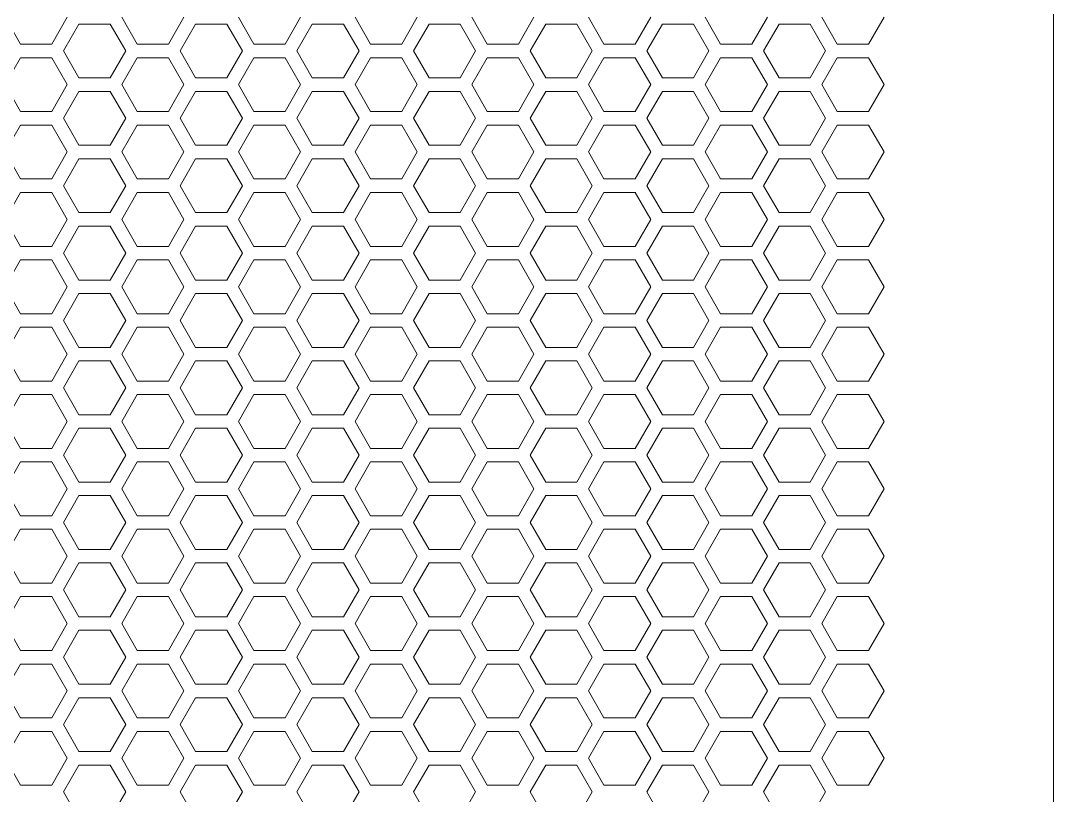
# Model space of a CAD drawing. Header units: millimetres. Extents: x 0 to 40, y -18 to 120.
# Drawn here: x 20.43 to 40, y 60.03 to 74.71 of the extents above; entities that cross this region are included whole.
import ezdxf

# ---------------------------------------------------------------- set-up
doc = ezdxf.new("R2010")
doc.units = ezdxf.units.MM

msp = doc.modelspace()

# ---------------------------------------------------------------- linework, layer by layer
at = {"lineweight": 5}
msp.add_line((40, 45.182), (40, 117.445), dxfattribs=at)
at = {"color": 0, "lineweight": 5}
for p, q in [((20.134, 74.771), (20.429, 74.26)), ((21.018, 74.26), (21.313, 74.771)), ((22.345, 74.771), (22.64, 74.26)), ((23.229, 74.26), (23.524, 74.771)), ((24.556, 74.771), (24.851, 74.26)), ((25.441, 74.26), (25.735, 74.771)), ((26.767, 74.771), (27.062, 74.26)), ((27.652, 74.26), (27.946, 74.771)), ((28.978, 74.771), (29.273, 74.26)), ((29.863, 74.26), (30.157, 74.771)), ((31.189, 74.771), (31.484, 74.26)), ((32.074, 74.26), (32.369, 74.771)), ((33.4, 74.771), (33.695, 74.26)), ((34.285, 74.26), (34.58, 74.771)), ((35.611, 74.771), (35.906, 74.26)), ((36.496, 74.26), (36.791, 74.771)), ((21.534, 74.643), (21.24, 74.132)), ((22.124, 74.643), (21.534, 74.643)), ((22.419, 74.132), (22.124, 74.643)), ((23.745, 74.643), (23.451, 74.132)), ((24.335, 74.643), (23.745, 74.643)), ((24.63, 74.132), (24.335, 74.643)), ((25.956, 74.643), (25.662, 74.132)), ((26.546, 74.643), (25.956, 74.643)), ((26.841, 74.132), (26.546, 74.643)), ((28.168, 74.643), (27.873, 74.132)), ((28.757, 74.643), (28.168, 74.643)), ((29.052, 74.132), (28.757, 74.643)), ((30.379, 74.643), (30.084, 74.132)), ((30.968, 74.643), (30.379, 74.643)), ((31.263, 74.132), (30.968, 74.643)), ((32.59, 74.643), (32.295, 74.132)), ((33.179, 74.643), (32.59, 74.643)), ((33.474, 74.132), (33.179, 74.643)), ((34.801, 74.643), (34.506, 74.132)), ((35.39, 74.643), (34.801, 74.643)), ((35.685, 74.132), (35.39, 74.643)), ((20.429, 74.26), (21.018, 74.26)), ((22.64, 74.26), (23.229, 74.26)), ((24.851, 74.26), (25.441, 74.26)), ((27.062, 74.26), (27.652, 74.26)), ((29.273, 74.26), (29.863, 74.26)), ((31.484, 74.26), (32.074, 74.26)), ((33.695, 74.26), (34.285, 74.26)), ((35.906, 74.26), (36.496, 74.26)), ((20.429, 74.005), (20.134, 73.494)), ((21.018, 74.005), (20.429, 74.005)), ((21.313, 73.494), (21.018, 74.005)), ((21.24, 74.132), (21.534, 73.622)), ((22.124, 73.622), (22.419, 74.132)), ((22.64, 74.005), (22.345, 73.494)), ((23.229, 74.005), (22.64, 74.005)), ((23.524, 73.494), (23.229, 74.005)), ((23.451, 74.132), (23.745, 73.622)), ((24.335, 73.622), (24.63, 74.132)), ((24.851, 74.005), (24.556, 73.494)), ((25.441, 74.005), (24.851, 74.005)), ((25.735, 73.494), (25.441, 74.005)), ((25.662, 74.132), (25.956, 73.622)), ((26.546, 73.622), (26.841, 74.132)), ((27.062, 74.005), (26.767, 73.494)), ((27.652, 74.005), (27.062, 74.005)), ((27.946, 73.494), (27.652, 74.005)), ((27.873, 74.132), (28.168, 73.622)), ((28.757, 73.622), (29.052, 74.132)), ((29.273, 74.005), (28.978, 73.494)), ((29.863, 74.005), (29.273, 74.005)), ((30.157, 73.494), (29.863, 74.005)), ((30.084, 74.132), (30.379, 73.622)), ((30.968, 73.622), (31.263, 74.132)), ((31.484, 74.005), (31.189, 73.494)), ((32.074, 74.005), (31.484, 74.005)), ((32.369, 73.494), (32.074, 74.005)), ((32.295, 74.132), (32.59, 73.622)), ((33.179, 73.622), (33.474, 74.132)), ((33.695, 74.005), (33.4, 73.494)), ((34.285, 74.005), (33.695, 74.005)), ((34.58, 73.494), (34.285, 74.005)), ((34.506, 74.132), (34.801, 73.622)), ((35.39, 73.622), (35.685, 74.132)), ((35.906, 74.005), (35.611, 73.494)), ((36.496, 74.005), (35.906, 74.005)), ((36.791, 73.494), (36.496, 74.005)), ((21.534, 73.622), (22.124, 73.622)), ((23.745, 73.622), (24.335, 73.622)), ((25.956, 73.622), (26.546, 73.622)), ((28.168, 73.622), (28.757, 73.622)), ((30.379, 73.622), (30.968, 73.622)), ((32.59, 73.622), (33.179, 73.622)), ((34.801, 73.622), (35.39, 73.622)), ((20.134, 73.494), (20.429, 72.983)), ((21.018, 72.983), (21.313, 73.494)), ((22.345, 73.494), (22.64, 72.983)), ((23.229, 72.983), (23.524, 73.494)), ((24.556, 73.494), (24.851, 72.983)), ((25.441, 72.983), (25.735, 73.494)), ((26.767, 73.494), (27.062, 72.983)), ((27.652, 72.983), (27.946, 73.494)), ((28.978, 73.494), (29.273, 72.983)), ((29.863, 72.983), (30.157, 73.494)), ((31.189, 73.494), (31.484, 72.983)), ((32.074, 72.983), (32.369, 73.494)), ((33.4, 73.494), (33.695, 72.983)), ((34.285, 72.983), (34.58, 73.494)), ((35.611, 73.494), (35.906, 72.983)), ((36.496, 72.983), (36.791, 73.494)), ((21.534, 73.366), (21.24, 72.856)), ((22.124, 73.366), (21.534, 73.366)), ((22.419, 72.856), (22.124, 73.366)), ((23.745, 73.366), (23.451, 72.856)), ((24.335, 73.366), (23.745, 73.366)), ((24.63, 72.856), (24.335, 73.366)), ((25.956, 73.366), (25.662, 72.856)), ((26.546, 73.366), (25.956, 73.366)), ((26.841, 72.856), (26.546, 73.366)), ((28.168, 73.366), (27.873, 72.856)), ((28.757, 73.366), (28.168, 73.366)), ((29.052, 72.856), (28.757, 73.366)), ((30.379, 73.366), (30.084, 72.856)), ((30.968, 73.366), (30.379, 73.366)), ((31.263, 72.856), (30.968, 73.366)), ((32.59, 73.366), (32.295, 72.856)), ((33.179, 73.366), (32.59, 73.366)), ((33.474, 72.856), (33.179, 73.366)), ((34.801, 73.366), (34.506, 72.856)), ((35.39, 73.366), (34.801, 73.366)), ((35.685, 72.856), (35.39, 73.366)), ((20.429, 72.983), (21.018, 72.983)), ((21.24, 72.856), (21.534, 72.345)), ((22.124, 72.345), (22.419, 72.856)), ((22.64, 72.983), (23.229, 72.983)), ((23.451, 72.856), (23.745, 72.345)), ((24.335, 72.345), (24.63, 72.856)), ((24.851, 72.983), (25.441, 72.983)), ((25.662, 72.856), (25.956, 72.345)), ((26.546, 72.345), (26.841, 72.856)), ((27.062, 72.983), (27.652, 72.983)), ((27.873, 72.856), (28.168, 72.345)), ((28.757, 72.345), (29.052, 72.856)), ((29.273, 72.983), (29.863, 72.983)), ((30.084, 72.856), (30.379, 72.345)), ((30.968, 72.345), (31.263, 72.856)), ((31.484, 72.983), (32.074, 72.983)), ((32.295, 72.856), (32.59, 72.345)), ((33.179, 72.345), (33.474, 72.856)), ((33.695, 72.983), (34.285, 72.983)), ((34.506, 72.856), (34.801, 72.345)), ((35.39, 72.345), (35.685, 72.856)), ((35.906, 72.983), (36.496, 72.983)), ((20.429, 72.728), (20.134, 72.218)), ((21.018, 72.728), (20.429, 72.728)), ((21.313, 72.218), (21.018, 72.728)), ((22.64, 72.728), (22.345, 72.218)), ((23.229, 72.728), (22.64, 72.728)), ((23.524, 72.218), (23.229, 72.728)), ((24.851, 72.728), (24.556, 72.218)), ((25.441, 72.728), (24.851, 72.728)), ((25.735, 72.218), (25.441, 72.728)), ((27.062, 72.728), (26.767, 72.218)), ((27.652, 72.728), (27.062, 72.728)), ((27.946, 72.218), (27.652, 72.728)), ((29.273, 72.728), (28.978, 72.218)), ((29.863, 72.728), (29.273, 72.728)), ((30.157, 72.218), (29.863, 72.728)), ((31.484, 72.728), (31.189, 72.218)), ((32.074, 72.728), (31.484, 72.728)), ((32.369, 72.218), (32.074, 72.728)), ((33.695, 72.728), (33.4, 72.218)), ((34.285, 72.728), (33.695, 72.728)), ((34.58, 72.218), (34.285, 72.728)), ((35.906, 72.728), (35.611, 72.218)), ((36.496, 72.728), (35.906, 72.728)), ((36.791, 72.218), (36.496, 72.728)), ((21.534, 72.345), (22.124, 72.345)), ((23.745, 72.345), (24.335, 72.345)), ((25.956, 72.345), (26.546, 72.345)), ((28.168, 72.345), (28.757, 72.345)), ((30.379, 72.345), (30.968, 72.345)), ((32.59, 72.345), (33.179, 72.345)), ((34.801, 72.345), (35.39, 72.345)), ((20.134, 72.218), (20.429, 71.707)), ((21.018, 71.707), (21.313, 72.218)), ((21.534, 72.09), (21.24, 71.579)), ((22.124, 72.09), (21.534, 72.09)), ((22.419, 71.579), (22.124, 72.09)), ((22.345, 72.218), (22.64, 71.707)), ((23.229, 71.707), (23.524, 72.218)), ((23.745, 72.09), (23.451, 71.579)), ((24.335, 72.09), (23.745, 72.09)), ((24.63, 71.579), (24.335, 72.09)), ((24.556, 72.218), (24.851, 71.707)), ((25.441, 71.707), (25.735, 72.218)), ((25.956, 72.09), (25.662, 71.579)), ((26.546, 72.09), (25.956, 72.09)), ((26.841, 71.579), (26.546, 72.09)), ((26.767, 72.218), (27.062, 71.707)), ((27.652, 71.707), (27.946, 72.218)), ((28.168, 72.09), (27.873, 71.579)), ((28.757, 72.09), (28.168, 72.09)), ((29.052, 71.579), (28.757, 72.09)), ((28.978, 72.218), (29.273, 71.707)), ((29.863, 71.707), (30.157, 72.218)), ((30.379, 72.09), (30.084, 71.579)), ((30.968, 72.09), (30.379, 72.09)), ((31.263, 71.579), (30.968, 72.09)), ((31.189, 72.218), (31.484, 71.707)), ((32.074, 71.707), (32.369, 72.218)), ((32.59, 72.09), (32.295, 71.579)), ((33.179, 72.09), (32.59, 72.09)), ((33.474, 71.579), (33.179, 72.09)), ((33.4, 72.218), (33.695, 71.707)), ((34.285, 71.707), (34.58, 72.218)), ((34.801, 72.09), (34.506, 71.579)), ((35.39, 72.09), (34.801, 72.09)), ((35.685, 71.579), (35.39, 72.09)), ((35.611, 72.218), (35.906, 71.707)), ((36.496, 71.707), (36.791, 72.218)), ((20.429, 71.707), (21.018, 71.707)), ((22.64, 71.707), (23.229, 71.707)), ((24.851, 71.707), (25.441, 71.707)), ((27.062, 71.707), (27.652, 71.707)), ((29.273, 71.707), (29.863, 71.707)), ((31.484, 71.707), (32.074, 71.707)), ((33.695, 71.707), (34.285, 71.707)), ((35.906, 71.707), (36.496, 71.707)), ((20.429, 71.452), (20.134, 70.941)), ((21.018, 71.452), (20.429, 71.452)), ((21.313, 70.941), (21.018, 71.452)), ((21.24, 71.579), (21.534, 71.069)), ((22.124, 71.069), (22.419, 71.579)), ((22.64, 71.452), (22.345, 70.941)), ((23.229, 71.452), (22.64, 71.452)), ((23.524, 70.941), (23.229, 71.452)), ((23.451, 71.579), (23.745, 71.069)), ((24.335, 71.069), (24.63, 71.579)), ((24.851, 71.452), (24.556, 70.941)), ((25.441, 71.452), (24.851, 71.452)), ((25.735, 70.941), (25.441, 71.452)), ((25.662, 71.579), (25.956, 71.069)), ((26.546, 71.069), (26.841, 71.579)), ((27.062, 71.452), (26.767, 70.941)), ((27.652, 71.452), (27.062, 71.452)), ((27.946, 70.941), (27.652, 71.452)), ((27.873, 71.579), (28.168, 71.069)), ((28.757, 71.069), (29.052, 71.579)), ((29.273, 71.452), (28.978, 70.941)), ((29.863, 71.452), (29.273, 71.452)), ((30.157, 70.941), (29.863, 71.452)), ((30.084, 71.579), (30.379, 71.069)), ((30.968, 71.069), (31.263, 71.579)), ((31.484, 71.452), (31.189, 70.941)), ((32.074, 71.452), (31.484, 71.452)), ((32.369, 70.941), (32.074, 71.452)), ((32.295, 71.579), (32.59, 71.069)), ((33.179, 71.069), (33.474, 71.579)), ((33.695, 71.452), (33.4, 70.941)), ((34.285, 71.452), (33.695, 71.452)), ((34.58, 70.941), (34.285, 71.452)), ((34.506, 71.579), (34.801, 71.069)), ((35.39, 71.069), (35.685, 71.579)), ((35.906, 71.452), (35.611, 70.941)), ((36.496, 71.452), (35.906, 71.452)), ((36.791, 70.941), (36.496, 71.452)), ((21.534, 71.069), (22.124, 71.069)), ((23.745, 71.069), (24.335, 71.069)), ((25.956, 71.069), (26.546, 71.069)), ((28.168, 71.069), (28.757, 71.069)), ((30.379, 71.069), (30.968, 71.069)), ((32.59, 71.069), (33.179, 71.069)), ((34.801, 71.069), (35.39, 71.069)), ((20.134, 70.941), (20.429, 70.43)), ((21.018, 70.43), (21.313, 70.941)), ((22.345, 70.941), (22.64, 70.43)), ((23.229, 70.43), (23.524, 70.941)), ((24.556, 70.941), (24.851, 70.43)), ((25.441, 70.43), (25.735, 70.941)), ((26.767, 70.941), (27.062, 70.43)), ((27.652, 70.43), (27.946, 70.941)), ((28.978, 70.941), (29.273, 70.43)), ((29.863, 70.43), (30.157, 70.941)), ((31.189, 70.941), (31.484, 70.43)), ((32.074, 70.43), (32.369, 70.941)), ((33.4, 70.941), (33.695, 70.43)), ((34.285, 70.43), (34.58, 70.941)), ((35.611, 70.941), (35.906, 70.43)), ((36.496, 70.43), (36.791, 70.941)), ((21.534, 70.813), (21.24, 70.303)), ((22.124, 70.813), (21.534, 70.813)), ((22.419, 70.303), (22.124, 70.813)), ((23.745, 70.813), (23.451, 70.303)), ((24.335, 70.813), (23.745, 70.813)), ((24.63, 70.303), (24.335, 70.813)), ((25.956, 70.813), (25.662, 70.303)), ((26.546, 70.813), (25.956, 70.813)), ((26.841, 70.303), (26.546, 70.813)), ((28.168, 70.813), (27.873, 70.303)), ((28.757, 70.813), (28.168, 70.813)), ((29.052, 70.303), (28.757, 70.813)), ((30.379, 70.813), (30.084, 70.303)), ((30.968, 70.813), (30.379, 70.813)), ((31.263, 70.303), (30.968, 70.813)), ((32.59, 70.813), (32.295, 70.303)), ((33.179, 70.813), (32.59, 70.813)), ((33.474, 70.303), (33.179, 70.813)), ((34.801, 70.813), (34.506, 70.303)), ((35.39, 70.813), (34.801, 70.813)), ((35.685, 70.303), (35.39, 70.813)), ((20.429, 70.43), (21.018, 70.43)), ((21.24, 70.303), (21.534, 69.792)), ((22.124, 69.792), (22.419, 70.303)), ((22.64, 70.43), (23.229, 70.43)), ((23.451, 70.303), (23.745, 69.792)), ((24.335, 69.792), (24.63, 70.303)), ((24.851, 70.43), (25.441, 70.43)), ((25.662, 70.303), (25.956, 69.792)), ((26.546, 69.792), (26.841, 70.303)), ((27.062, 70.43), (27.652, 70.43)), ((27.873, 70.303), (28.168, 69.792)), ((28.757, 69.792), (29.052, 70.303)), ((29.273, 70.43), (29.863, 70.43)), ((30.084, 70.303), (30.379, 69.792)), ((30.968, 69.792), (31.263, 70.303)), ((31.484, 70.43), (32.074, 70.43)), ((32.295, 70.303), (32.59, 69.792)), ((33.179, 69.792), (33.474, 70.303)), ((33.695, 70.43), (34.285, 70.43)), ((34.506, 70.303), (34.801, 69.792)), ((35.39, 69.792), (35.685, 70.303)), ((35.906, 70.43), (36.496, 70.43)), ((20.429, 70.175), (20.134, 69.664)), ((21.018, 70.175), (20.429, 70.175)), ((21.313, 69.664), (21.018, 70.175)), ((22.64, 70.175), (22.345, 69.664)), ((23.229, 70.175), (22.64, 70.175)), ((23.524, 69.664), (23.229, 70.175)), ((24.851, 70.175), (24.556, 69.664)), ((25.441, 70.175), (24.851, 70.175)), ((25.735, 69.664), (25.441, 70.175)), ((27.062, 70.175), (26.767, 69.664)), ((27.652, 70.175), (27.062, 70.175)), ((27.946, 69.664), (27.652, 70.175)), ((29.273, 70.175), (28.978, 69.664)), ((29.863, 70.175), (29.273, 70.175)), ((30.157, 69.664), (29.863, 70.175)), ((31.484, 70.175), (31.189, 69.664)), ((32.074, 70.175), (31.484, 70.175)), ((32.369, 69.664), (32.074, 70.175)), ((33.695, 70.175), (33.4, 69.664)), ((34.285, 70.175), (33.695, 70.175)), ((34.58, 69.664), (34.285, 70.175)), ((35.906, 70.175), (35.611, 69.664)), ((36.496, 70.175), (35.906, 70.175)), ((36.791, 69.664), (36.496, 70.175)), ((21.534, 69.792), (22.124, 69.792)), ((23.745, 69.792), (24.335, 69.792)), ((25.956, 69.792), (26.546, 69.792)), ((28.168, 69.792), (28.757, 69.792)), ((30.379, 69.792), (30.968, 69.792)), ((32.59, 69.792), (33.179, 69.792)), ((34.801, 69.792), (35.39, 69.792)), ((20.134, 69.664), (20.429, 69.154)), ((21.018, 69.154), (21.313, 69.664)), ((21.534, 69.537), (21.24, 69.026)), ((22.124, 69.537), (21.534, 69.537)), ((22.419, 69.026), (22.124, 69.537)), ((22.345, 69.664), (22.64, 69.154)), ((23.229, 69.154), (23.524, 69.664)), ((23.745, 69.537), (23.451, 69.026)), ((24.335, 69.537), (23.745, 69.537)), ((24.63, 69.026), (24.335, 69.537)), ((24.556, 69.664), (24.851, 69.154)), ((25.441, 69.154), (25.735, 69.664)), ((25.956, 69.537), (25.662, 69.026)), ((26.546, 69.537), (25.956, 69.537)), ((26.841, 69.026), (26.546, 69.537)), ((26.767, 69.664), (27.062, 69.154)), ((27.652, 69.154), (27.946, 69.664)), ((28.168, 69.537), (27.873, 69.026)), ((28.757, 69.537), (28.168, 69.537)), ((29.052, 69.026), (28.757, 69.537)), ((28.978, 69.664), (29.273, 69.154)), ((29.863, 69.154), (30.157, 69.664)), ((30.379, 69.537), (30.084, 69.026)), ((30.968, 69.537), (30.379, 69.537)), ((31.263, 69.026), (30.968, 69.537)), ((31.189, 69.664), (31.484, 69.154)), ((32.074, 69.154), (32.369, 69.664)), ((32.59, 69.537), (32.295, 69.026)), ((33.179, 69.537), (32.59, 69.537)), ((33.474, 69.026), (33.179, 69.537)), ((33.4, 69.664), (33.695, 69.154)), ((34.285, 69.154), (34.58, 69.664)), ((34.801, 69.537), (34.506, 69.026)), ((35.39, 69.537), (34.801, 69.537)), ((35.685, 69.026), (35.39, 69.537)), ((35.611, 69.664), (35.906, 69.154)), ((36.496, 69.154), (36.791, 69.664)), ((20.429, 69.154), (21.018, 69.154)), ((22.64, 69.154), (23.229, 69.154)), ((24.851, 69.154), (25.441, 69.154)), ((27.062, 69.154), (27.652, 69.154)), ((29.273, 69.154), (29.863, 69.154)), ((31.484, 69.154), (32.074, 69.154)), ((33.695, 69.154), (34.285, 69.154)), ((35.906, 69.154), (36.496, 69.154)), ((20.429, 68.898), (20.134, 68.388)), ((21.018, 68.898), (20.429, 68.898)), ((21.313, 68.388), (21.018, 68.898)), ((21.24, 69.026), (21.534, 68.515)), ((22.124, 68.515), (22.419, 69.026)), ((22.64, 68.898), (22.345, 68.388)), ((23.229, 68.898), (22.64, 68.898)), ((23.524, 68.388), (23.229, 68.898)), ((23.451, 69.026), (23.745, 68.515)), ((24.335, 68.515), (24.63, 69.026)), ((24.851, 68.898), (24.556, 68.388)), ((25.441, 68.898), (24.851, 68.898)), ((25.735, 68.388), (25.441, 68.898)), ((25.662, 69.026), (25.956, 68.515)), ((26.546, 68.515), (26.841, 69.026)), ((27.062, 68.898), (26.767, 68.388)), ((27.652, 68.898), (27.062, 68.898)), ((27.946, 68.388), (27.652, 68.898)), ((27.873, 69.026), (28.168, 68.515)), ((28.757, 68.515), (29.052, 69.026)), ((29.273, 68.898), (28.978, 68.388)), ((29.863, 68.898), (29.273, 68.898)), ((30.157, 68.388), (29.863, 68.898)), ((30.084, 69.026), (30.379, 68.515)), ((30.968, 68.515), (31.263, 69.026)), ((31.484, 68.898), (31.189, 68.388)), ((32.074, 68.898), (31.484, 68.898)), ((32.369, 68.388), (32.074, 68.898)), ((32.295, 69.026), (32.59, 68.515)), ((33.179, 68.515), (33.474, 69.026)), ((33.695, 68.898), (33.4, 68.388)), ((34.285, 68.898), (33.695, 68.898)), ((34.58, 68.388), (34.285, 68.898)), ((34.506, 69.026), (34.801, 68.515)), ((35.39, 68.515), (35.685, 69.026)), ((35.906, 68.898), (35.611, 68.388)), ((36.496, 68.898), (35.906, 68.898)), ((36.791, 68.388), (36.496, 68.898)), ((21.534, 68.515), (22.124, 68.515)), ((23.745, 68.515), (24.335, 68.515)), ((25.956, 68.515), (26.546, 68.515)), ((28.168, 68.515), (28.757, 68.515)), ((30.379, 68.515), (30.968, 68.515)), ((32.59, 68.515), (33.179, 68.515)), ((34.801, 68.515), (35.39, 68.515)), ((20.134, 68.388), (20.429, 67.877)), ((21.018, 67.877), (21.313, 68.388)), ((22.345, 68.388), (22.64, 67.877)), ((23.229, 67.877), (23.524, 68.388)), ((24.556, 68.388), (24.851, 67.877)), ((25.441, 67.877), (25.735, 68.388)), ((26.767, 68.388), (27.062, 67.877)), ((27.652, 67.877), (27.946, 68.388)), ((28.978, 68.388), (29.273, 67.877)), ((29.863, 67.877), (30.157, 68.388)), ((31.189, 68.388), (31.484, 67.877)), ((32.074, 67.877), (32.369, 68.388)), ((33.4, 68.388), (33.695, 67.877)), ((34.285, 67.877), (34.58, 68.388)), ((35.611, 68.388), (35.906, 67.877)), ((36.496, 67.877), (36.791, 68.388)), ((21.534, 68.26), (21.24, 67.749)), ((22.124, 68.26), (21.534, 68.26)), ((22.419, 67.749), (22.124, 68.26)), ((23.745, 68.26), (23.451, 67.749)), ((24.335, 68.26), (23.745, 68.26)), ((24.63, 67.749), (24.335, 68.26)), ((25.956, 68.26), (25.662, 67.749)), ((26.546, 68.26), (25.956, 68.26)), ((26.841, 67.749), (26.546, 68.26)), ((28.168, 68.26), (27.873, 67.749)), ((28.757, 68.26), (28.168, 68.26)), ((29.052, 67.749), (28.757, 68.26)), ((30.379, 68.26), (30.084, 67.749)), ((30.968, 68.26), (30.379, 68.26)), ((31.263, 67.749), (30.968, 68.26)), ((32.59, 68.26), (32.295, 67.749)), ((33.179, 68.26), (32.59, 68.26)), ((33.474, 67.749), (33.179, 68.26)), ((34.801, 68.26), (34.506, 67.749)), ((35.39, 68.26), (34.801, 68.26)), ((35.685, 67.749), (35.39, 68.26)), ((20.429, 67.877), (21.018, 67.877)), ((21.24, 67.749), (21.534, 67.239)), ((22.124, 67.239), (22.419, 67.749)), ((22.64, 67.877), (23.229, 67.877)), ((23.451, 67.749), (23.745, 67.239)), ((24.335, 67.239), (24.63, 67.749)), ((24.851, 67.877), (25.441, 67.877)), ((25.662, 67.749), (25.956, 67.239)), ((26.546, 67.239), (26.841, 67.749)), ((27.062, 67.877), (27.652, 67.877)), ((27.873, 67.749), (28.168, 67.239)), ((28.757, 67.239), (29.052, 67.749)), ((29.273, 67.877), (29.863, 67.877)), ((30.084, 67.749), (30.379, 67.239)), ((30.968, 67.239), (31.263, 67.749)), ((31.484, 67.877), (32.074, 67.877)), ((32.295, 67.749), (32.59, 67.239)), ((33.179, 67.239), (33.474, 67.749)), ((33.695, 67.877), (34.285, 67.877)), ((34.506, 67.749), (34.801, 67.239)), ((35.39, 67.239), (35.685, 67.749)), ((35.906, 67.877), (36.496, 67.877)), ((20.429, 67.622), (20.134, 67.111)), ((21.018, 67.622), (20.429, 67.622)), ((21.313, 67.111), (21.018, 67.622)), ((22.64, 67.622), (22.345, 67.111)), ((23.229, 67.622), (22.64, 67.622)), ((23.524, 67.111), (23.229, 67.622)), ((24.851, 67.622), (24.556, 67.111)), ((25.441, 67.622), (24.851, 67.622)), ((25.735, 67.111), (25.441, 67.622)), ((27.062, 67.622), (26.767, 67.111)), ((27.652, 67.622), (27.062, 67.622)), ((27.946, 67.111), (27.652, 67.622)), ((29.273, 67.622), (28.978, 67.111)), ((29.863, 67.622), (29.273, 67.622)), ((30.157, 67.111), (29.863, 67.622)), ((31.484, 67.622), (31.189, 67.111)), ((32.074, 67.622), (31.484, 67.622)), ((32.369, 67.111), (32.074, 67.622)), ((33.695, 67.622), (33.4, 67.111)), ((34.285, 67.622), (33.695, 67.622)), ((34.58, 67.111), (34.285, 67.622)), ((35.906, 67.622), (35.611, 67.111)), ((36.496, 67.622), (35.906, 67.622)), ((36.791, 67.111), (36.496, 67.622)), ((21.534, 67.239), (22.124, 67.239)), ((23.745, 67.239), (24.335, 67.239)), ((25.956, 67.239), (26.546, 67.239)), ((28.168, 67.239), (28.757, 67.239)), ((30.379, 67.239), (30.968, 67.239)), ((32.59, 67.239), (33.179, 67.239)), ((34.801, 67.239), (35.39, 67.239)), ((20.134, 67.111), (20.429, 66.6)), ((21.018, 66.6), (21.313, 67.111)), ((21.534, 66.983), (21.24, 66.473)), ((22.124, 66.983), (21.534, 66.983)), ((22.419, 66.473), (22.124, 66.983)), ((22.345, 67.111), (22.64, 66.6)), ((23.229, 66.6), (23.524, 67.111)), ((23.745, 66.983), (23.451, 66.473)), ((24.335, 66.983), (23.745, 66.983)), ((24.63, 66.473), (24.335, 66.983)), ((24.556, 67.111), (24.851, 66.6)), ((25.441, 66.6), (25.735, 67.111)), ((25.956, 66.983), (25.662, 66.473)), ((26.546, 66.983), (25.956, 66.983)), ((26.841, 66.473), (26.546, 66.983)), ((26.767, 67.111), (27.062, 66.6)), ((27.652, 66.6), (27.946, 67.111)), ((28.168, 66.983), (27.873, 66.473)), ((28.757, 66.983), (28.168, 66.983)), ((29.052, 66.473), (28.757, 66.983)), ((28.978, 67.111), (29.273, 66.6)), ((29.863, 66.6), (30.157, 67.111)), ((30.379, 66.983), (30.084, 66.473)), ((30.968, 66.983), (30.379, 66.983)), ((31.263, 66.473), (30.968, 66.983)), ((31.189, 67.111), (31.484, 66.6)), ((32.074, 66.6), (32.369, 67.111)), ((32.59, 66.983), (32.295, 66.473)), ((33.179, 66.983), (32.59, 66.983)), ((33.474, 66.473), (33.179, 66.983)), ((33.4, 67.111), (33.695, 66.6)), ((34.285, 66.6), (34.58, 67.111)), ((34.801, 66.983), (34.506, 66.473)), ((35.39, 66.983), (34.801, 66.983)), ((35.685, 66.473), (35.39, 66.983)), ((35.611, 67.111), (35.906, 66.6)), ((36.496, 66.6), (36.791, 67.111)), ((20.429, 66.6), (21.018, 66.6)), ((22.64, 66.6), (23.229, 66.6)), ((24.851, 66.6), (25.441, 66.6)), ((27.062, 66.6), (27.652, 66.6)), ((29.273, 66.6), (29.863, 66.6)), ((31.484, 66.6), (32.074, 66.6)), ((33.695, 66.6), (34.285, 66.6)), ((35.906, 66.6), (36.496, 66.6)), ((21.24, 66.473), (21.534, 65.962)), ((22.124, 65.962), (22.419, 66.473)), ((23.451, 66.473), (23.745, 65.962)), ((24.335, 65.962), (24.63, 66.473)), ((25.662, 66.473), (25.956, 65.962)), ((26.546, 65.962), (26.841, 66.473)), ((27.873, 66.473), (28.168, 65.962)), ((28.757, 65.962), (29.052, 66.473)), ((30.084, 66.473), (30.379, 65.962)), ((30.968, 65.962), (31.263, 66.473)), ((32.295, 66.473), (32.59, 65.962)), ((33.179, 65.962), (33.474, 66.473)), ((34.506, 66.473), (34.801, 65.962)), ((35.39, 65.962), (35.685, 66.473)), ((20.429, 66.345), (20.134, 65.835)), ((21.018, 66.345), (20.429, 66.345)), ((21.313, 65.835), (21.018, 66.345)), ((22.64, 66.345), (22.345, 65.835)), ((23.229, 66.345), (22.64, 66.345)), ((23.524, 65.835), (23.229, 66.345)), ((24.851, 66.345), (24.556, 65.835)), ((25.441, 66.345), (24.851, 66.345)), ((25.735, 65.835), (25.441, 66.345)), ((27.062, 66.345), (26.767, 65.835)), ((27.652, 66.345), (27.062, 66.345)), ((27.946, 65.835), (27.652, 66.345)), ((29.273, 66.345), (28.978, 65.835)), ((29.863, 66.345), (29.273, 66.345)), ((30.157, 65.835), (29.863, 66.345)), ((31.484, 66.345), (31.189, 65.835)), ((32.074, 66.345), (31.484, 66.345)), ((32.369, 65.835), (32.074, 66.345)), ((33.695, 66.345), (33.4, 65.835)), ((34.285, 66.345), (33.695, 66.345)), ((34.58, 65.835), (34.285, 66.345)), ((35.906, 66.345), (35.611, 65.835)), ((36.496, 66.345), (35.906, 66.345)), ((36.791, 65.835), (36.496, 66.345)), ((21.534, 65.962), (22.124, 65.962)), ((23.745, 65.962), (24.335, 65.962)), ((25.956, 65.962), (26.546, 65.962)), ((28.168, 65.962), (28.757, 65.962)), ((30.379, 65.962), (30.968, 65.962)), ((32.59, 65.962), (33.179, 65.962)), ((34.801, 65.962), (35.39, 65.962)), ((20.134, 65.835), (20.429, 65.324)), ((21.018, 65.324), (21.313, 65.835)), ((22.345, 65.835), (22.64, 65.324)), ((23.229, 65.324), (23.524, 65.835)), ((24.556, 65.835), (24.851, 65.324)), ((25.441, 65.324), (25.735, 65.835)), ((26.767, 65.835), (27.062, 65.324)), ((27.652, 65.324), (27.946, 65.835)), ((28.978, 65.835), (29.273, 65.324)), ((29.863, 65.324), (30.157, 65.835)), ((31.189, 65.835), (31.484, 65.324)), ((32.074, 65.324), (32.369, 65.835)), ((33.4, 65.835), (33.695, 65.324)), ((34.285, 65.324), (34.58, 65.835)), ((35.611, 65.835), (35.906, 65.324)), ((36.496, 65.324), (36.791, 65.835)), ((21.534, 65.707), (21.24, 65.196)), ((22.124, 65.707), (21.534, 65.707)), ((22.419, 65.196), (22.124, 65.707)), ((23.745, 65.707), (23.451, 65.196)), ((24.335, 65.707), (23.745, 65.707)), ((24.63, 65.196), (24.335, 65.707)), ((25.956, 65.707), (25.662, 65.196)), ((26.546, 65.707), (25.956, 65.707)), ((26.841, 65.196), (26.546, 65.707)), ((28.168, 65.707), (27.873, 65.196)), ((28.757, 65.707), (28.168, 65.707)), ((29.052, 65.196), (28.757, 65.707)), ((30.379, 65.707), (30.084, 65.196)), ((30.968, 65.707), (30.379, 65.707)), ((31.263, 65.196), (30.968, 65.707)), ((32.59, 65.707), (32.295, 65.196)), ((33.179, 65.707), (32.59, 65.707)), ((33.474, 65.196), (33.179, 65.707)), ((34.801, 65.707), (34.506, 65.196)), ((35.39, 65.707), (34.801, 65.707)), ((35.685, 65.196), (35.39, 65.707)), ((20.429, 65.324), (21.018, 65.324)), ((21.24, 65.196), (21.534, 64.686)), ((22.124, 64.686), (22.419, 65.196)), ((22.64, 65.324), (23.229, 65.324)), ((23.451, 65.196), (23.745, 64.686)), ((24.335, 64.686), (24.63, 65.196)), ((24.851, 65.324), (25.441, 65.324)), ((25.662, 65.196), (25.956, 64.686)), ((26.546, 64.686), (26.841, 65.196)), ((27.062, 65.324), (27.652, 65.324)), ((27.873, 65.196), (28.168, 64.686)), ((28.757, 64.686), (29.052, 65.196)), ((29.273, 65.324), (29.863, 65.324)), ((30.084, 65.196), (30.379, 64.686)), ((30.968, 64.686), (31.263, 65.196)), ((31.484, 65.324), (32.074, 65.324)), ((32.295, 65.196), (32.59, 64.686)), ((33.179, 64.686), (33.474, 65.196)), ((33.695, 65.324), (34.285, 65.324)), ((34.506, 65.196), (34.801, 64.686)), ((35.39, 64.686), (35.685, 65.196)), ((35.906, 65.324), (36.496, 65.324)), ((20.429, 65.069), (20.134, 64.558)), ((21.018, 65.069), (20.429, 65.069)), ((21.313, 64.558), (21.018, 65.069)), ((22.64, 65.069), (22.345, 64.558)), ((23.229, 65.069), (22.64, 65.069)), ((23.524, 64.558), (23.229, 65.069)), ((24.851, 65.069), (24.556, 64.558)), ((25.441, 65.069), (24.851, 65.069)), ((25.735, 64.558), (25.441, 65.069)), ((27.062, 65.069), (26.767, 64.558)), ((27.652, 65.069), (27.062, 65.069)), ((27.946, 64.558), (27.652, 65.069)), ((29.273, 65.069), (28.978, 64.558)), ((29.863, 65.069), (29.273, 65.069)), ((30.157, 64.558), (29.863, 65.069)), ((31.484, 65.069), (31.189, 64.558)), ((32.074, 65.069), (31.484, 65.069)), ((32.369, 64.558), (32.074, 65.069)), ((33.695, 65.069), (33.4, 64.558)), ((34.285, 65.069), (33.695, 65.069)), ((34.58, 64.558), (34.285, 65.069)), ((35.906, 65.069), (35.611, 64.558)), ((36.496, 65.069), (35.906, 65.069)), ((36.791, 64.558), (36.496, 65.069)), ((21.534, 64.686), (22.124, 64.686)), ((23.745, 64.686), (24.335, 64.686)), ((25.956, 64.686), (26.546, 64.686)), ((28.168, 64.686), (28.757, 64.686)), ((30.379, 64.686), (30.968, 64.686)), ((32.59, 64.686), (33.179, 64.686)), ((34.801, 64.686), (35.39, 64.686)), ((20.134, 64.558), (20.429, 64.047)), ((21.018, 64.047), (21.313, 64.558)), ((21.534, 64.43), (21.24, 63.92)), ((22.124, 64.43), (21.534, 64.43)), ((22.419, 63.92), (22.124, 64.43)), ((22.345, 64.558), (22.64, 64.047)), ((23.229, 64.047), (23.524, 64.558)), ((23.745, 64.43), (23.451, 63.92)), ((24.335, 64.43), (23.745, 64.43)), ((24.63, 63.92), (24.335, 64.43)), ((24.556, 64.558), (24.851, 64.047)), ((25.441, 64.047), (25.735, 64.558)), ((25.956, 64.43), (25.662, 63.92)), ((26.546, 64.43), (25.956, 64.43)), ((26.841, 63.92), (26.546, 64.43)), ((26.767, 64.558), (27.062, 64.047)), ((27.652, 64.047), (27.946, 64.558)), ((28.168, 64.43), (27.873, 63.92)), ((28.757, 64.43), (28.168, 64.43)), ((29.052, 63.92), (28.757, 64.43)), ((28.978, 64.558), (29.273, 64.047)), ((29.863, 64.047), (30.157, 64.558)), ((30.379, 64.43), (30.084, 63.92)), ((30.968, 64.43), (30.379, 64.43)), ((31.263, 63.92), (30.968, 64.43)), ((31.189, 64.558), (31.484, 64.047)), ((32.074, 64.047), (32.369, 64.558)), ((32.59, 64.43), (32.295, 63.92)), ((33.179, 64.43), (32.59, 64.43)), ((33.474, 63.92), (33.179, 64.43)), ((33.4, 64.558), (33.695, 64.047)), ((34.285, 64.047), (34.58, 64.558)), ((34.801, 64.43), (34.506, 63.92)), ((35.39, 64.43), (34.801, 64.43)), ((35.685, 63.92), (35.39, 64.43)), ((35.611, 64.558), (35.906, 64.047)), ((36.496, 64.047), (36.791, 64.558)), ((20.429, 64.047), (21.018, 64.047)), ((22.64, 64.047), (23.229, 64.047)), ((24.851, 64.047), (25.441, 64.047)), ((27.062, 64.047), (27.652, 64.047)), ((29.273, 64.047), (29.863, 64.047)), ((31.484, 64.047), (32.074, 64.047)), ((33.695, 64.047), (34.285, 64.047)), ((35.906, 64.047), (36.496, 64.047)), ((21.24, 63.92), (21.534, 63.409)), ((22.124, 63.409), (22.419, 63.92)), ((23.451, 63.92), (23.745, 63.409)), ((24.335, 63.409), (24.63, 63.92)), ((25.662, 63.92), (25.956, 63.409)), ((26.546, 63.409), (26.841, 63.92)), ((27.873, 63.92), (28.168, 63.409)), ((28.757, 63.409), (29.052, 63.92)), ((30.084, 63.92), (30.379, 63.409)), ((30.968, 63.409), (31.263, 63.92)), ((32.295, 63.92), (32.59, 63.409)), ((33.179, 63.409), (33.474, 63.92)), ((34.506, 63.92), (34.801, 63.409)), ((35.39, 63.409), (35.685, 63.92)), ((20.429, 63.792), (20.134, 63.281)), ((21.018, 63.792), (20.429, 63.792)), ((21.313, 63.281), (21.018, 63.792)), ((22.64, 63.792), (22.345, 63.281)), ((23.229, 63.792), (22.64, 63.792)), ((23.524, 63.281), (23.229, 63.792)), ((24.851, 63.792), (24.556, 63.281)), ((25.441, 63.792), (24.851, 63.792)), ((25.735, 63.281), (25.441, 63.792)), ((27.062, 63.792), (26.767, 63.281)), ((27.652, 63.792), (27.062, 63.792)), ((27.946, 63.281), (27.652, 63.792)), ((29.273, 63.792), (28.978, 63.281)), ((29.863, 63.792), (29.273, 63.792)), ((30.157, 63.281), (29.863, 63.792)), ((31.484, 63.792), (31.189, 63.281)), ((32.074, 63.792), (31.484, 63.792)), ((32.369, 63.281), (32.074, 63.792)), ((33.695, 63.792), (33.4, 63.281)), ((34.285, 63.792), (33.695, 63.792)), ((34.58, 63.281), (34.285, 63.792)), ((35.906, 63.792), (35.611, 63.281)), ((36.496, 63.792), (35.906, 63.792)), ((36.791, 63.281), (36.496, 63.792)), ((20.134, 63.281), (20.429, 62.771)), ((21.018, 62.771), (21.313, 63.281)), ((21.534, 63.409), (22.124, 63.409)), ((22.345, 63.281), (22.64, 62.771)), ((23.229, 62.771), (23.524, 63.281)), ((23.745, 63.409), (24.335, 63.409)), ((24.556, 63.281), (24.851, 62.771)), ((25.441, 62.771), (25.735, 63.281)), ((25.956, 63.409), (26.546, 63.409)), ((26.767, 63.281), (27.062, 62.771)), ((27.652, 62.771), (27.946, 63.281)), ((28.168, 63.409), (28.757, 63.409)), ((28.978, 63.281), (29.273, 62.771)), ((29.863, 62.771), (30.157, 63.281)), ((30.379, 63.409), (30.968, 63.409)), ((31.189, 63.281), (31.484, 62.771)), ((32.074, 62.771), (32.369, 63.281)), ((32.59, 63.409), (33.179, 63.409)), ((33.4, 63.281), (33.695, 62.771)), ((34.285, 62.771), (34.58, 63.281)), ((34.801, 63.409), (35.39, 63.409)), ((35.611, 63.281), (35.906, 62.771)), ((36.496, 62.771), (36.791, 63.281)), ((21.534, 63.154), (21.24, 62.643)), ((22.124, 63.154), (21.534, 63.154)), ((22.419, 62.643), (22.124, 63.154)), ((23.745, 63.154), (23.451, 62.643)), ((24.335, 63.154), (23.745, 63.154)), ((24.63, 62.643), (24.335, 63.154)), ((25.956, 63.154), (25.662, 62.643)), ((26.546, 63.154), (25.956, 63.154)), ((26.841, 62.643), (26.546, 63.154)), ((28.168, 63.154), (27.873, 62.643)), ((28.757, 63.154), (28.168, 63.154)), ((29.052, 62.643), (28.757, 63.154)), ((30.379, 63.154), (30.084, 62.643)), ((30.968, 63.154), (30.379, 63.154)), ((31.263, 62.643), (30.968, 63.154)), ((32.59, 63.154), (32.295, 62.643)), ((33.179, 63.154), (32.59, 63.154)), ((33.474, 62.643), (33.179, 63.154)), ((34.801, 63.154), (34.506, 62.643)), ((35.39, 63.154), (34.801, 63.154)), ((35.685, 62.643), (35.39, 63.154)), ((20.429, 62.771), (21.018, 62.771)), ((21.24, 62.643), (21.534, 62.132)), ((22.124, 62.132), (22.419, 62.643)), ((22.64, 62.771), (23.229, 62.771)), ((23.451, 62.643), (23.745, 62.132)), ((24.335, 62.132), (24.63, 62.643)), ((24.851, 62.771), (25.441, 62.771)), ((25.662, 62.643), (25.956, 62.132)), ((26.546, 62.132), (26.841, 62.643)), ((27.062, 62.771), (27.652, 62.771)), ((27.873, 62.643), (28.168, 62.132)), ((28.757, 62.132), (29.052, 62.643)), ((29.273, 62.771), (29.863, 62.771)), ((30.084, 62.643), (30.379, 62.132)), ((30.968, 62.132), (31.263, 62.643)), ((31.484, 62.771), (32.074, 62.771)), ((32.295, 62.643), (32.59, 62.132)), ((33.179, 62.132), (33.474, 62.643)), ((33.695, 62.771), (34.285, 62.771)), ((34.506, 62.643), (34.801, 62.132)), ((35.39, 62.132), (35.685, 62.643)), ((35.906, 62.771), (36.496, 62.771)), ((20.429, 62.515), (20.134, 62.005)), ((21.018, 62.515), (20.429, 62.515)), ((21.313, 62.005), (21.018, 62.515)), ((22.64, 62.515), (22.345, 62.005)), ((23.229, 62.515), (22.64, 62.515)), ((23.524, 62.005), (23.229, 62.515)), ((24.851, 62.515), (24.556, 62.005)), ((25.441, 62.515), (24.851, 62.515)), ((25.735, 62.005), (25.441, 62.515)), ((27.062, 62.515), (26.767, 62.005)), ((27.652, 62.515), (27.062, 62.515)), ((27.946, 62.005), (27.652, 62.515)), ((29.273, 62.515), (28.978, 62.005)), ((29.863, 62.515), (29.273, 62.515)), ((30.157, 62.005), (29.863, 62.515)), ((31.484, 62.515), (31.189, 62.005)), ((32.074, 62.515), (31.484, 62.515)), ((32.369, 62.005), (32.074, 62.515)), ((33.695, 62.515), (33.4, 62.005)), ((34.285, 62.515), (33.695, 62.515)), ((34.58, 62.005), (34.285, 62.515)), ((35.906, 62.515), (35.611, 62.005)), ((36.496, 62.515), (35.906, 62.515)), ((36.791, 62.005), (36.496, 62.515)), ((21.534, 62.132), (22.124, 62.132)), ((23.745, 62.132), (24.335, 62.132)), ((25.956, 62.132), (26.546, 62.132)), ((28.168, 62.132), (28.757, 62.132)), ((30.379, 62.132), (30.968, 62.132)), ((32.59, 62.132), (33.179, 62.132)), ((34.801, 62.132), (35.39, 62.132)), ((20.134, 62.005), (20.429, 61.494)), ((21.018, 61.494), (21.313, 62.005)), ((21.534, 61.877), (21.24, 61.366)), ((22.124, 61.877), (21.534, 61.877)), ((22.419, 61.366), (22.124, 61.877)), ((22.345, 62.005), (22.64, 61.494)), ((23.229, 61.494), (23.524, 62.005)), ((23.745, 61.877), (23.451, 61.366)), ((24.335, 61.877), (23.745, 61.877)), ((24.63, 61.366), (24.335, 61.877)), ((24.556, 62.005), (24.851, 61.494)), ((25.441, 61.494), (25.735, 62.005)), ((25.956, 61.877), (25.662, 61.366)), ((26.546, 61.877), (25.956, 61.877)), ((26.841, 61.366), (26.546, 61.877)), ((26.767, 62.005), (27.062, 61.494)), ((27.652, 61.494), (27.946, 62.005)), ((28.168, 61.877), (27.873, 61.366)), ((28.757, 61.877), (28.168, 61.877)), ((29.052, 61.366), (28.757, 61.877)), ((28.978, 62.005), (29.273, 61.494)), ((29.863, 61.494), (30.157, 62.005)), ((30.379, 61.877), (30.084, 61.366)), ((30.968, 61.877), (30.379, 61.877)), ((31.263, 61.366), (30.968, 61.877)), ((31.189, 62.005), (31.484, 61.494)), ((32.074, 61.494), (32.369, 62.005)), ((32.59, 61.877), (32.295, 61.366)), ((33.179, 61.877), (32.59, 61.877)), ((33.474, 61.366), (33.179, 61.877)), ((33.4, 62.005), (33.695, 61.494)), ((34.285, 61.494), (34.58, 62.005)), ((34.801, 61.877), (34.506, 61.366)), ((35.39, 61.877), (34.801, 61.877)), ((35.685, 61.366), (35.39, 61.877)), ((35.611, 62.005), (35.906, 61.494)), ((36.496, 61.494), (36.791, 62.005)), ((20.429, 61.494), (21.018, 61.494)), ((22.64, 61.494), (23.229, 61.494)), ((24.851, 61.494), (25.441, 61.494)), ((27.062, 61.494), (27.652, 61.494)), ((29.273, 61.494), (29.863, 61.494)), ((31.484, 61.494), (32.074, 61.494)), ((33.695, 61.494), (34.285, 61.494)), ((35.906, 61.494), (36.496, 61.494)), ((21.24, 61.366), (21.534, 60.856)), ((22.124, 60.856), (22.419, 61.366)), ((23.451, 61.366), (23.745, 60.856)), ((24.335, 60.856), (24.63, 61.366)), ((25.662, 61.366), (25.956, 60.856)), ((26.546, 60.856), (26.841, 61.366)), ((27.873, 61.366), (28.168, 60.856)), ((28.757, 60.856), (29.052, 61.366)), ((30.084, 61.366), (30.379, 60.856)), ((30.968, 60.856), (31.263, 61.366)), ((32.295, 61.366), (32.59, 60.856)), ((33.179, 60.856), (33.474, 61.366)), ((34.506, 61.366), (34.801, 60.856)), ((35.39, 60.856), (35.685, 61.366)), ((20.429, 61.239), (20.134, 60.728)), ((21.018, 61.239), (20.429, 61.239)), ((21.313, 60.728), (21.018, 61.239)), ((22.64, 61.239), (22.345, 60.728)), ((23.229, 61.239), (22.64, 61.239)), ((23.524, 60.728), (23.229, 61.239)), ((24.851, 61.239), (24.556, 60.728)), ((25.441, 61.239), (24.851, 61.239)), ((25.735, 60.728), (25.441, 61.239)), ((27.062, 61.239), (26.767, 60.728)), ((27.652, 61.239), (27.062, 61.239)), ((27.946, 60.728), (27.652, 61.239)), ((29.273, 61.239), (28.978, 60.728)), ((29.863, 61.239), (29.273, 61.239)), ((30.157, 60.728), (29.863, 61.239)), ((31.484, 61.239), (31.189, 60.728)), ((32.074, 61.239), (31.484, 61.239)), ((32.369, 60.728), (32.074, 61.239)), ((33.695, 61.239), (33.4, 60.728)), ((34.285, 61.239), (33.695, 61.239)), ((34.58, 60.728), (34.285, 61.239)), ((35.906, 61.239), (35.611, 60.728)), ((36.496, 61.239), (35.906, 61.239)), ((36.791, 60.728), (36.496, 61.239)), ((20.134, 60.728), (20.429, 60.218)), ((21.018, 60.218), (21.313, 60.728)), ((21.534, 60.856), (22.124, 60.856)), ((22.345, 60.728), (22.64, 60.218)), ((23.229, 60.218), (23.524, 60.728)), ((23.745, 60.856), (24.335, 60.856)), ((24.556, 60.728), (24.851, 60.218)), ((25.441, 60.218), (25.735, 60.728)), ((25.956, 60.856), (26.546, 60.856)), ((26.767, 60.728), (27.062, 60.218)), ((27.652, 60.218), (27.946, 60.728)), ((28.168, 60.856), (28.757, 60.856)), ((28.978, 60.728), (29.273, 60.218)), ((29.863, 60.218), (30.157, 60.728)), ((30.379, 60.856), (30.968, 60.856)), ((31.189, 60.728), (31.484, 60.218)), ((32.074, 60.218), (32.369, 60.728)), ((32.59, 60.856), (33.179, 60.856)), ((33.4, 60.728), (33.695, 60.218)), ((34.285, 60.218), (34.58, 60.728)), ((34.801, 60.856), (35.39, 60.856)), ((35.611, 60.728), (35.906, 60.218)), ((36.496, 60.218), (36.791, 60.728)), ((21.534, 60.601), (21.24, 60.09)), ((22.124, 60.601), (21.534, 60.601)), ((22.419, 60.09), (22.124, 60.601)), ((23.745, 60.601), (23.451, 60.09)), ((24.335, 60.601), (23.745, 60.601)), ((24.63, 60.09), (24.335, 60.601)), ((25.956, 60.601), (25.662, 60.09)), ((26.546, 60.601), (25.956, 60.601)), ((26.841, 60.09), (26.546, 60.601)), ((28.168, 60.601), (27.873, 60.09)), ((28.757, 60.601), (28.168, 60.601)), ((29.052, 60.09), (28.757, 60.601)), ((30.379, 60.601), (30.084, 60.09)), ((30.968, 60.601), (30.379, 60.601)), ((31.263, 60.09), (30.968, 60.601)), ((32.59, 60.601), (32.295, 60.09)), ((33.179, 60.601), (32.59, 60.601)), ((33.474, 60.09), (33.179, 60.601)), ((34.801, 60.601), (34.506, 60.09)), ((35.39, 60.601), (34.801, 60.601)), ((35.685, 60.09), (35.39, 60.601)), ((20.429, 60.218), (21.018, 60.218)), ((21.24, 60.09), (21.534, 59.579)), ((22.124, 59.579), (22.419, 60.09)), ((22.64, 60.218), (23.229, 60.218)), ((23.451, 60.09), (23.745, 59.579)), ((24.335, 59.579), (24.63, 60.09)), ((24.851, 60.218), (25.441, 60.218)), ((25.662, 60.09), (25.956, 59.579)), ((26.546, 59.579), (26.841, 60.09)), ((27.062, 60.218), (27.652, 60.218)), ((27.873, 60.09), (28.168, 59.579)), ((28.757, 59.579), (29.052, 60.09)), ((29.273, 60.218), (29.863, 60.218)), ((30.084, 60.09), (30.379, 59.579)), ((30.968, 59.579), (31.263, 60.09)), ((31.484, 60.218), (32.074, 60.218)), ((32.295, 60.09), (32.59, 59.579)), ((33.179, 59.579), (33.474, 60.09)), ((33.695, 60.218), (34.285, 60.218)), ((34.506, 60.09), (34.801, 59.579)), ((35.39, 59.579), (35.685, 60.09)), ((35.906, 60.218), (36.496, 60.218))]:
    msp.add_line(p, q, dxfattribs=at)

doc.saveas('drawing.dxf')
